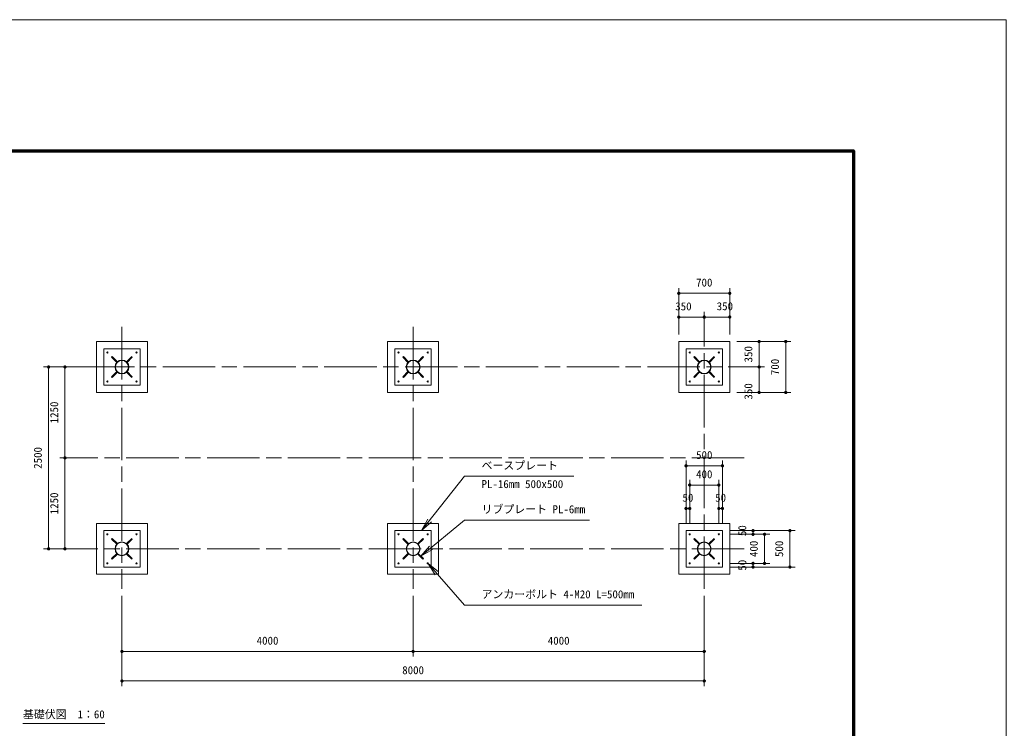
# Model space of a CAD drawing. Units: millimetres at full size, sheet at 1:60. Extents: x -1200 to 26400, y -900 to 18720.
# Drawn here: x 12846 to 26400, y 8980 to 18720 of the extents above; entities that cross this region are included whole.
import ezdxf
from ezdxf.enums import TextEntityAlignment as Align

# ---------------------------------------------------------------- set-up
doc = ezdxf.new("R2010")
doc.units = ezdxf.units.MM
doc.header["$LTSCALE"] = 60
doc.linetypes.add('CHAIN', pattern=[18.5, 12, -1.5, 3.5, -1.5])
for name, color, linetype, lineweight in [('D-BMK', 2, 'CHAIN', 13), ('D-STR', 1, 'Continuous', 13), ('D-STR-DIM', 7, 'Continuous', 13), ('D-STR-HTXT', 7, 'Continuous', 13), ('D-STR-TXT', 7, 'Continuous', 13), ('D-TTL', 7, 'Continuous', 70), ('V-nasSTD', 5, 'Continuous', 13)]:
    doc.layers.add(name, color=color, linetype=linetype, lineweight=lineweight)
doc.styles.add('ＭＳ ゴシック', font='')
doc.styles.get('ＭＳ ゴシック').set_extended_font_data('MS Gothic')

# ---------------------------------------------------------------- blocks, each defined once
blk = doc.blocks.new('filled_dot')
at = {"color": 0, "linetype": 'Continuous', "lineweight": -2, "const_width": 1.25}
blk.add_lwpolyline([(-0.625, 0, 1), (0.625, 0, 1)], format="xyb", close=True, dxfattribs=at)
blk = doc.blocks.new('open_arrow')
at = {"color": 0, "linetype": 'Continuous', "lineweight": -2}
blk.add_lwpolyline([(7.5, 1.25), (0, 0), (7.5, -1.25)], dxfattribs=at)

msp = doc.modelspace()

# ---------------------------------------------------------------- linework, layer by layer
at = {"layer": 'D-BMK'}
for p, q in [((14250.91, 14496.59), (14250.91, 10896.59)), ((18250.91, 14496.59), (18250.91, 10896.59)), ((22250.91, 10896.59), (22250.91, 14496.59)), ((13700.91, 13946.59), (22800.91, 13946.59)), ((22800.91, 12696.59), (13700.91, 12696.59)), ((22800.91, 11446.59), (13700.91, 11446.59))]:
    msp.add_line(p, q, dxfattribs=at)
at = {"layer": 'D-STR'}
for p, q in [((14172.17, 14016.84), (14180.66, 14025.33)), ((14321.16, 14025.33), (14329.65, 14016.84)), ((18172.17, 14016.84), (18180.66, 14025.33)), ((18321.16, 14025.33), (18329.65, 14016.84)), ((22172.17, 14016.84), (22180.66, 14025.33)), ((22321.16, 14025.33), (22329.65, 14016.84)), ((14180.66, 13867.86), (14172.17, 13876.34)), ((14329.65, 13876.34), (14321.16, 13867.86)), ((18180.66, 13867.86), (18172.17, 13876.34)), ((18329.65, 13876.34), (18321.16, 13867.86)), ((22180.66, 13867.86), (22172.17, 13876.34)), ((22329.65, 13876.34), (22321.16, 13867.86)), ((14172.17, 11516.84), (14180.66, 11525.33)), ((14321.16, 11525.33), (14329.65, 11516.84)), ((18172.17, 11516.84), (18180.66, 11525.33)), ((18321.16, 11525.33), (18329.65, 11516.84)), ((22172.17, 11516.84), (22180.66, 11525.33)), ((22321.16, 11525.33), (22329.65, 11516.84)), ((14180.66, 11367.86), (14172.17, 11376.34)), ((14329.65, 11376.34), (14321.16, 11367.86)), ((18180.66, 11367.86), (18172.17, 11376.34)), ((18329.65, 11376.34), (18321.16, 11367.86)), ((22180.66, 11367.86), (22172.17, 11376.34)), ((22329.65, 11376.34), (22321.16, 11367.86))]:
    msp.add_line(p, q, dxfattribs=at)
for points in [[(13900.91, 14296.59), (14600.91, 14296.59), (14600.91, 13596.59), (13900.91, 13596.59)], [(17900.91, 14296.59), (18600.91, 14296.59), (18600.91, 13596.59), (17900.91, 13596.59)], [(21900.91, 14296.59), (22600.91, 14296.59), (22600.91, 13596.59), (21900.91, 13596.59)], [(14000.91, 13696.59), (14500.91, 13696.59), (14500.91, 14196.59), (14000.91, 14196.59)], [(18000.91, 13696.59), (18500.91, 13696.59), (18500.91, 14196.59), (18000.91, 14196.59)], [(22000.91, 13696.59), (22500.91, 13696.59), (22500.91, 14196.59), (22000.91, 14196.59)], [(14179.25, 14009.77), (14108.54, 14080.48), (14117.02, 14088.97), (14187.73, 14018.26)], [(14314.09, 14018.26), (14384.8, 14088.97), (14393.29, 14080.48), (14322.58, 14009.77)], [(18179.25, 14009.77), (18108.54, 14080.48), (18117.02, 14088.97), (18187.73, 14018.26)], [(18314.09, 14018.26), (18384.8, 14088.97), (18393.29, 14080.48), (18322.58, 14009.77)], [(22179.25, 14009.77), (22108.54, 14080.48), (22117.02, 14088.97), (22187.73, 14018.26)], [(22314.09, 14018.26), (22384.8, 14088.97), (22393.29, 14080.48), (22322.58, 14009.77)], [(14187.73, 13874.93), (14117.02, 13804.22), (14108.54, 13812.7), (14179.25, 13883.41)], [(14322.58, 13883.41), (14393.29, 13812.7), (14384.8, 13804.22), (14314.09, 13874.93)], [(18187.73, 13874.93), (18117.02, 13804.22), (18108.54, 13812.7), (18179.25, 13883.41)], [(18322.58, 13883.41), (18393.29, 13812.7), (18384.8, 13804.22), (18314.09, 13874.93)], [(22187.73, 13874.93), (22117.02, 13804.22), (22108.54, 13812.7), (22179.25, 13883.41)], [(22322.58, 13883.41), (22393.29, 13812.7), (22384.8, 13804.22), (22314.09, 13874.93)], [(13900.91, 11796.59), (14600.91, 11796.59), (14600.91, 11096.59), (13900.91, 11096.59)], [(17900.91, 11796.59), (18600.91, 11796.59), (18600.91, 11096.59), (17900.91, 11096.59)], [(21900.91, 11796.59), (22600.91, 11796.59), (22600.91, 11096.59), (21900.91, 11096.59)], [(14000.91, 11196.59), (14500.91, 11196.59), (14500.91, 11696.59), (14000.91, 11696.59)], [(18000.91, 11196.59), (18500.91, 11196.59), (18500.91, 11696.59), (18000.91, 11696.59)], [(22000.91, 11196.59), (22500.91, 11196.59), (22500.91, 11696.59), (22000.91, 11696.59)], [(14179.25, 11509.77), (14108.54, 11580.48), (14117.02, 11588.97), (14187.73, 11518.26)], [(14314.09, 11518.26), (14384.8, 11588.97), (14393.29, 11580.48), (14322.58, 11509.77)], [(18179.25, 11509.77), (18108.54, 11580.48), (18117.02, 11588.97), (18187.73, 11518.26)], [(18314.09, 11518.26), (18384.8, 11588.97), (18393.29, 11580.48), (18322.58, 11509.77)], [(22179.25, 11509.77), (22108.54, 11580.48), (22117.02, 11588.97), (22187.73, 11518.26)], [(22314.09, 11518.26), (22384.8, 11588.97), (22393.29, 11580.48), (22322.58, 11509.77)], [(14187.73, 11374.93), (14117.02, 11304.22), (14108.54, 11312.7), (14179.25, 11383.41)], [(14322.58, 11383.41), (14393.29, 11312.7), (14384.8, 11304.22), (14314.09, 11374.93)], [(18187.73, 11374.93), (18117.02, 11304.22), (18108.54, 11312.7), (18179.25, 11383.41)], [(18322.58, 11383.41), (18393.29, 11312.7), (18384.8, 11304.22), (18314.09, 11374.93)], [(22187.73, 11374.93), (22117.02, 11304.22), (22108.54, 11312.7), (22179.25, 11383.41)], [(22322.58, 11383.41), (22393.29, 11312.7), (22384.8, 11304.22), (22314.09, 11374.93)]]:
    msp.add_lwpolyline(points, close=True, dxfattribs=at)
for centre, radius in [((14050.91, 14146.59), 8), ((14450.91, 14146.59), 8), ((18050.91, 14146.59), 8), ((18450.91, 14146.59), 8), ((22050.91, 14146.59), 8), ((22450.91, 14146.59), 8), ((14250.91, 13946.59), 95.35), ((14250.91, 13946.59), 90.05), ((18250.91, 13946.59), 95.35), ((18250.91, 13946.59), 90.05), ((22250.91, 13946.59), 95.35), ((22250.91, 13946.59), 90.05), ((14050.91, 13746.59), 8), ((14450.91, 13746.59), 8), ((18050.91, 13746.59), 8), ((18450.91, 13746.59), 8), ((22050.91, 13746.59), 8), ((22450.91, 13746.59), 8), ((14050.91, 11646.59), 8), ((14250.91, 11446.59), 95.35), ((14250.91, 11446.59), 90.05), ((14450.91, 11646.59), 8), ((18050.91, 11646.59), 8), ((18250.91, 11446.59), 95.35), ((18250.91, 11446.59), 90.05), ((18450.91, 11646.59), 8), ((22050.91, 11646.59), 8), ((22250.91, 11446.59), 95.35), ((22250.91, 11446.59), 90.05), ((22450.91, 11646.59), 8), ((14050.91, 11246.59), 8), ((14450.91, 11246.59), 8), ((18050.91, 11246.59), 8), ((18450.91, 11246.59), 8), ((22050.91, 11246.59), 8), ((22450.91, 11246.59), 8)]:
    msp.add_circle(centre, radius, dxfattribs=at)
at = {"layer": 'D-STR-DIM'}
for p, q in [((21900.91, 14392.59), (21900.91, 15031.04)), ((22600.91, 14959.04), (21900.91, 14959.04)), ((22600.91, 14392.59), (22600.91, 15031.04)), ((21900.91, 14392.59), (21900.91, 14703.69)), ((22250.91, 14392.59), (22250.91, 14705.44)), ((22250.91, 14392.59), (22250.91, 14703.69)), ((22600.91, 14392.59), (22600.91, 14705.44)), ((22250.91, 14631.69), (21900.91, 14631.69)), ((22600.91, 14633.44), (22250.91, 14633.44)), ((22696.91, 14296.59), (23076.59, 14296.59)), ((22696.91, 14296.59), (23442.17, 14296.59)), ((23004.59, 13946.59), (23004.59, 14296.59)), ((23370.17, 13596.59), (23370.17, 14296.59)), ((13804.91, 13946.59), (13170.88, 13946.59)), ((13242.88, 11446.59), (13242.88, 13946.59)), ((13804.91, 13946.59), (13396.07, 13946.59)), ((13468.07, 12696.59), (13468.07, 13946.59)), ((22696.91, 13946.59), (23076.59, 13946.59)), ((22696.91, 13946.59), (23076.59, 13946.59)), ((23004.59, 13596.59), (23004.59, 13946.59)), ((22696.91, 13596.59), (23076.59, 13596.59)), ((22696.91, 13596.59), (23442.17, 13596.59)), ((13804.91, 12696.59), (13396.07, 12696.59)), ((13804.91, 12696.59), (13396.07, 12696.59)), ((13468.07, 11446.59), (13468.07, 12696.59)), ((22000.91, 11792.59), (22000.91, 12660.04)), ((22500.91, 11792.59), (22500.91, 12660.04)), ((22500.91, 12588.04), (22000.91, 12588.04)), ((22050.91, 11792.59), (22050.91, 12396.01)), ((22450.91, 11792.59), (22450.91, 12396.01)), ((22450.91, 12324.01), (22050.91, 12324.01)), ((22000.91, 11792.59), (22000.91, 12073.54)), ((22050.91, 11792.59), (22050.91, 12073.54)), ((22450.91, 11832.59), (22450.91, 12073.54)), ((22500.91, 11792.59), (22500.91, 12073.54)), ((22050.91, 12001.54), (22000.91, 12001.54)), ((22500.91, 12001.54), (22450.91, 12001.54)), ((22596.91, 11696.59), (22992.86, 11696.59)), ((22636.91, 11696.59), (23499.88, 11696.59)), ((22920.86, 11646.59), (22920.86, 11696.59)), ((23427.88, 11196.59), (23427.88, 11696.59)), ((22596.91, 11646.59), (22992.86, 11646.59)), ((22596.91, 11646.59), (23151.22, 11646.59)), ((23079.22, 11246.59), (23079.22, 11646.59)), ((13804.91, 11446.59), (13170.88, 11446.59)), ((13804.91, 11446.59), (13396.07, 11446.59)), ((22596.91, 11246.59), (23151.22, 11246.59)), ((22596.91, 11196.59), (22992.86, 11196.59)), ((22636.91, 11246.59), (22992.86, 11246.59)), ((22636.91, 11196.59), (23499.88, 11196.59)), ((22920.86, 11196.59), (22920.86, 11246.59)), ((14250.91, 10800.59), (14250.91, 9964.62)), ((14250.91, 10800.59), (14250.91, 9558.6)), ((18250.91, 10800.59), (18250.91, 9964.62)), ((18250.91, 10800.59), (18250.91, 9964.62)), ((22250.91, 10800.59), (22250.91, 9964.62)), ((22250.91, 10800.59), (22250.91, 9558.6)), ((18250.91, 10036.62), (14250.91, 10036.62)), ((22250.91, 10036.62), (18250.91, 10036.62)), ((22250.91, 9630.6), (14250.91, 9630.6))]:
    msp.add_line(p, q, dxfattribs=at)
at = {"layer": 'D-STR-HTXT'}
for points in [[(18366.82, 11696.59), (18957.44, 12443.91), (19137.44, 12443.91), (20457.74, 12443.91)], [(18357.93, 11348.06), (18957.44, 11842.55), (19137.44, 11842.55), (20675.22, 11842.55)], [(18458.88, 11245.84), (18957.44, 10673.59), (19137.44, 10673.59), (21393.71, 10673.59)]]:
    msp.add_lwpolyline(points, dxfattribs=at)
at = {"layer": 'D-STR-TXT'}
msp.add_line((12889.98, 9046.96), (14013.84, 9046.96), dxfattribs=at)
at = {"layer": 'D-TTL'}
msp.add_lwpolyline([(900, 900), (900, 16920), (24300, 16920), (24300, 900)], close=True, dxfattribs=at)
at = {"layer": 'V-nasSTD'}
msp.add_lwpolyline([(-1200, -900), (-1200, 18720), (26400, 18720), (26400, -900)], close=True, dxfattribs=at)

# ---------------------------------------------------------------- block references
at = {"layer": 'D-STR-DIM', "xscale": 18, "yscale": 18}
for p in [(21900.91, 14959.04), (21900.91, 14631.69), (22250.91, 14633.44), (22000.91, 12588.04), (22050.91, 12324.01), (22000.91, 12001.54), (22450.91, 12001.54), (14250.91, 10036.62), (18250.91, 10036.62), (14250.91, 9630.6)]:
    msp.add_blockref('filled_dot', p, dxfattribs=at)
for p, rotation in [((22600.91, 14959.04), 180), ((22250.91, 14631.69), 180), ((22600.91, 14633.44), 180), ((23004.59, 14296.59), 270), ((23370.17, 14296.59), 270), ((13242.88, 13946.59), 270), ((13468.07, 13946.59), 270), ((23004.59, 13946.59), 90), ((23004.59, 13946.59), 270), ((23004.59, 13596.59), 90), ((23370.17, 13596.59), 90), ((13468.07, 12696.59), 90), ((13468.07, 12696.59), 270), ((22500.91, 12588.04), 180), ((22450.91, 12324.01), 180), ((22050.91, 12001.54), 180), ((22500.91, 12001.54), 180), ((22920.86, 11696.59), 270), ((22920.86, 11646.59), 90), ((23079.22, 11646.59), 270), ((23427.88, 11696.59), 270), ((13242.88, 11446.59), 90), ((13468.07, 11446.59), 90), ((22920.86, 11246.59), 270), ((23079.22, 11246.59), 90), ((22920.86, 11196.59), 90), ((23427.88, 11196.59), 90), ((18250.91, 10036.62), 180), ((22250.91, 10036.62), 180), ((22250.91, 9630.6), 180)]:
    msp.add_blockref('filled_dot', p, dxfattribs=dict(at, rotation=rotation))
at = {"layer": 'D-STR-HTXT', "xscale": 24, "yscale": 24}
for p, rotation in [((18366.82, 11696.59), 51.7), ((18357.93, 11348.06), 39.5), ((18458.88, 11245.84), 311.1)]:
    msp.add_blockref('open_arrow', p, dxfattribs=dict(at, rotation=rotation))

# ---------------------------------------------------------------- texts
at = {"layer": 'D-STR-DIM', "style": 'ＭＳ ゴシック'}
for s, p in [('700', (22250.91, 15162.3)), ('350', (21964.61, 14834.95)), ('350', (22534.12, 14836.71)), ('500', (22250.91, 12791.3)), ('400', (22250.91, 12527.28)), ('50', (22025.91, 12204.8)), ('50', (22475.91, 12204.8)), ('4000', (16250.91, 10239.88)), ('4000', (20250.91, 10239.88)), ('8000', (18250.91, 9833.87))]:
    msp.add_text(s, height=110, dxfattribs=at).set_placement(p, align=Align.TOP_CENTER)
for s, p in [('350', (22801.32, 14121.59)), ('700', (23166.91, 13946.59)), ('350', (22801.32, 13610.86)), ('1250', (13264.8, 13321.59)), ('2500', (13039.61, 12696.59)), ('1250', (13264.8, 12071.59)), ('50', (22717.59, 11696.59)), ('400', (22875.96, 11446.59)), ('500', (23224.62, 11446.59)), ('50', (22717.59, 11221.59))]:
    msp.add_text(s, height=110, rotation=90, dxfattribs=at).set_placement(p, align=Align.TOP_CENTER)
at = {"layer": 'D-STR-HTXT', "style": 'ＭＳ ゴシック'}
for s, p in [('ベースプレート', (19190.7, 12647.18)), ('PL-16mm 500x500', (19190.7, 12391.86)), ('リブプレート PL-6mm', (19190.7, 12045.82)), ('アンカーボルト 4-M20 L=500mm', (19190.7, 10876.85))]:
    msp.add_text(s, height=110, dxfattribs=at).set_placement(p, align=Align.TOP_LEFT)
at = {"layer": 'D-STR-TXT', "style": 'ＭＳ ゴシック'}
msp.add_text('基礎伏図\u30001：60', height=110, dxfattribs=at).set_placement((12889.98, 9226.96), align=Align.TOP_LEFT)

doc.saveas('drawing.dxf')
